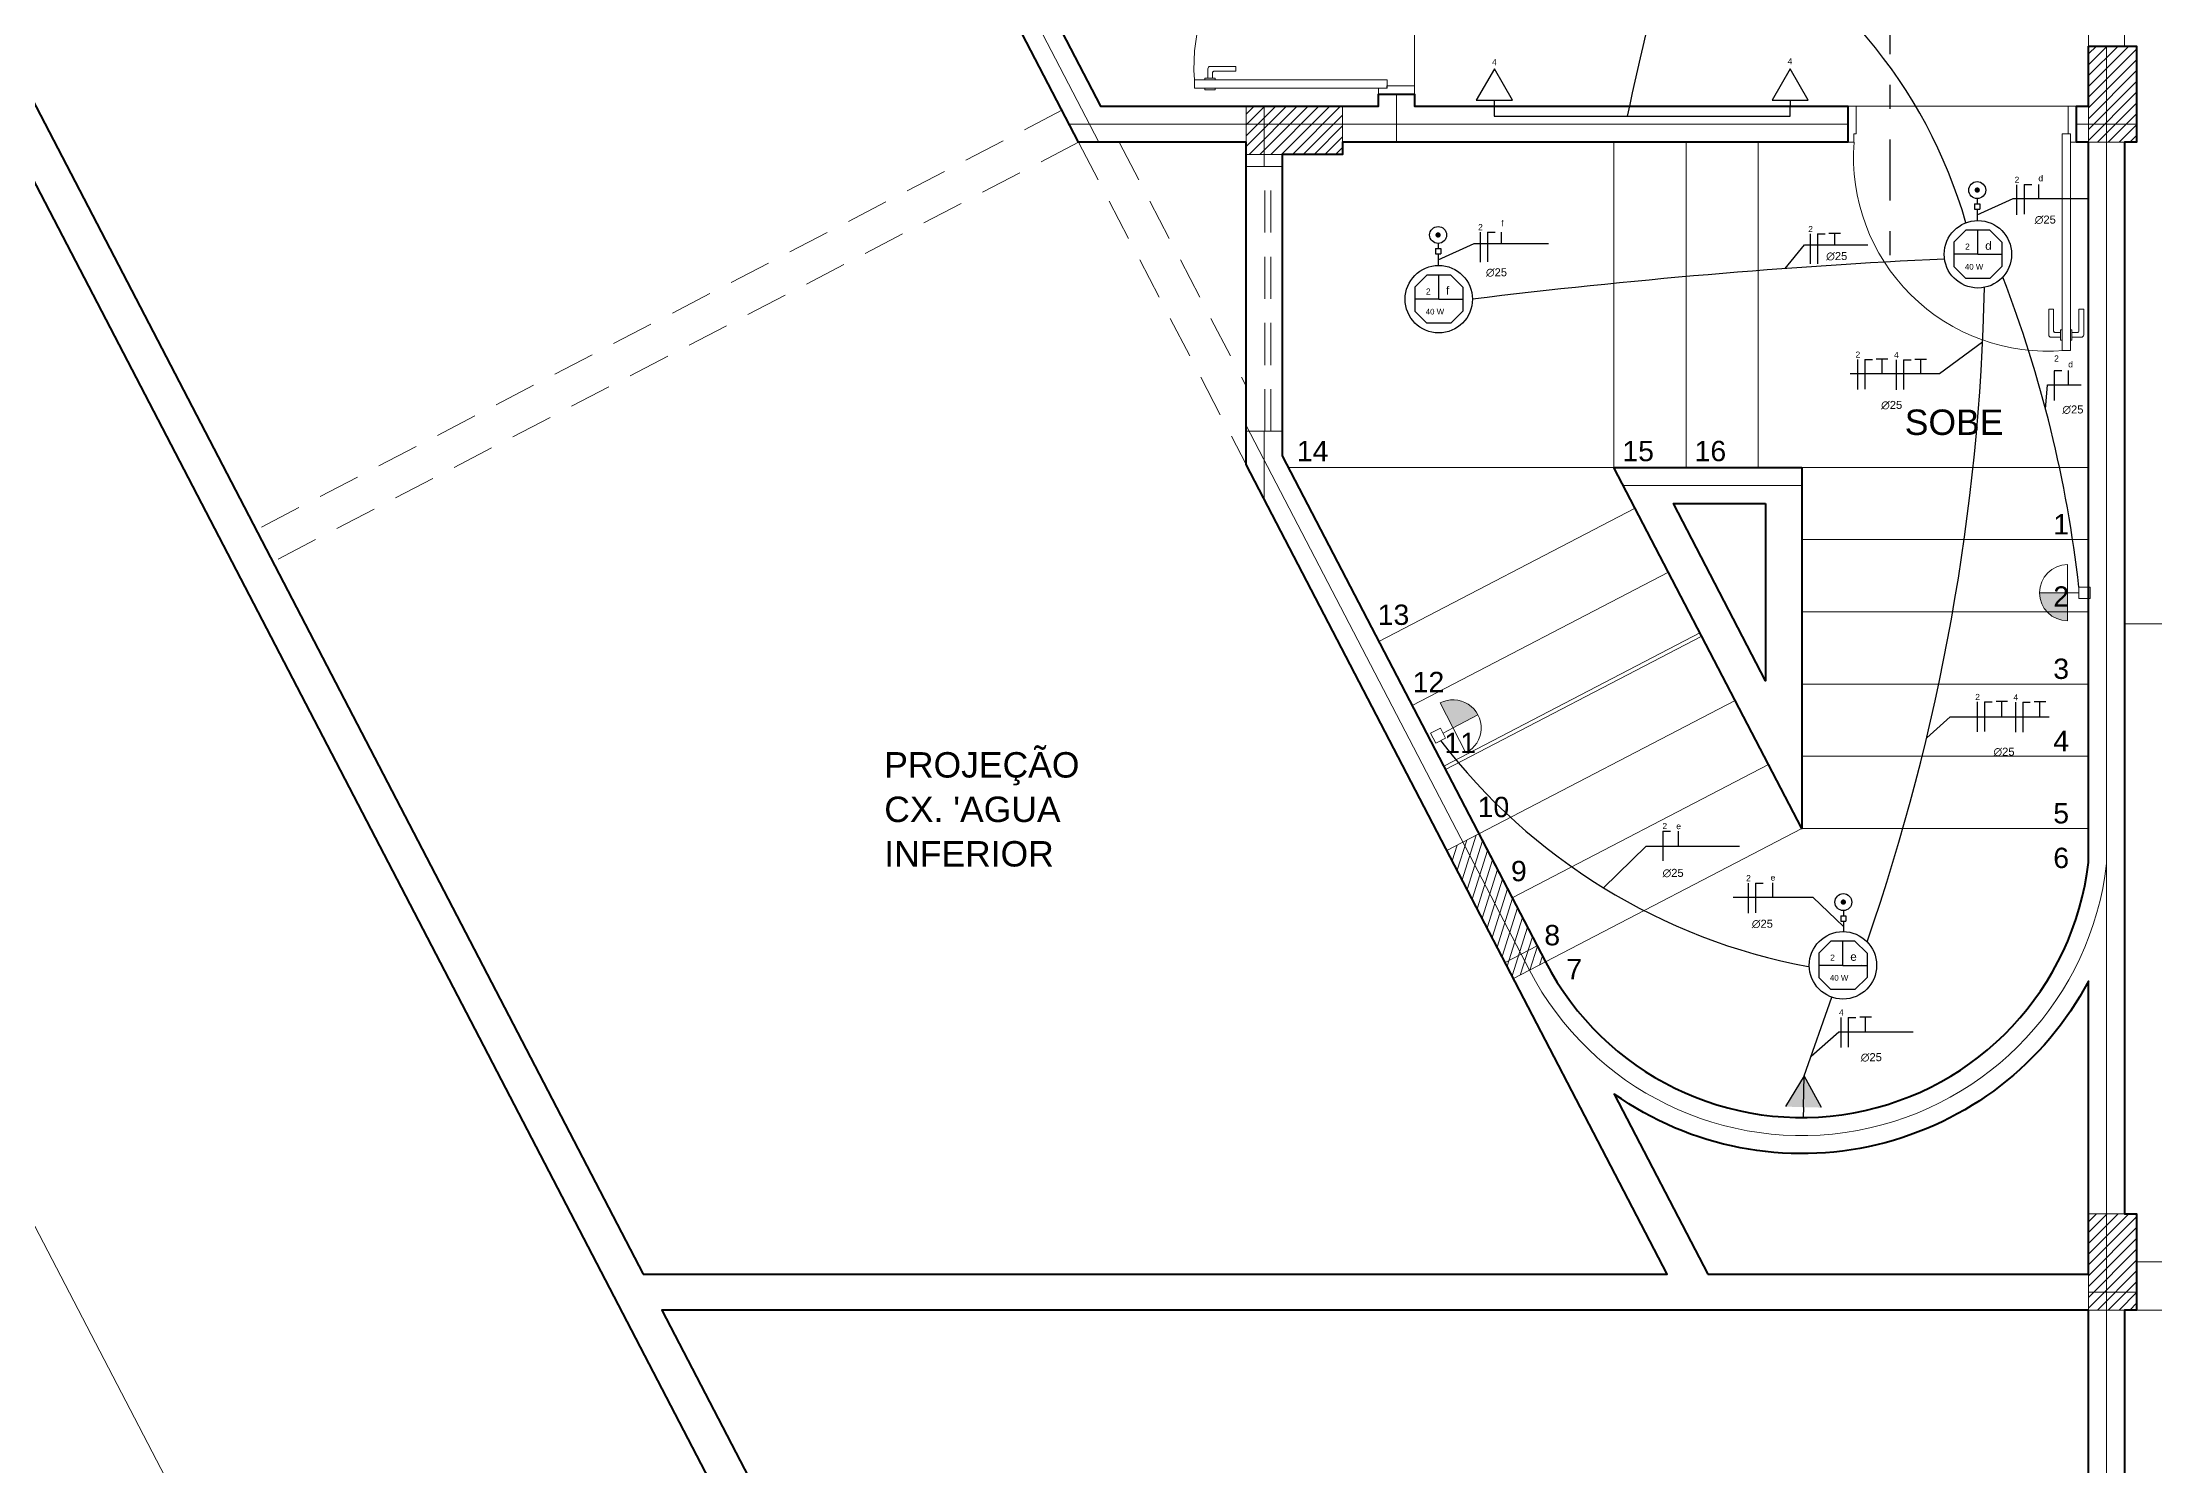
# Model space of a CAD drawing. Header units: millimetres. Extents: x 2991 to 3503, y 2795 to 2987.
# Drawn here: x 3018.13 to 3026.91, y 2813.21 to 2819.12 of the extents above; entities that cross this region are included whole.
import ezdxf
from ezdxf.enums import TextEntityAlignment as Align

# ---------------------------------------------------------------- set-up
doc = ezdxf.new("R2010")
doc.units = ezdxf.units.MM
doc.linetypes.add('DASHDOT', pattern=[25.4, 12.7, -6.35, 0, -6.35])
doc.linetypes.add('HIDDEN', pattern=[0.375, 0.25, -0.125])
for name, color, linetype, lineweight in [('Eixo', 1, 'Continuous', 9), ('ESQ_INTER', 250, 'Continuous', 9), ('ESQUADRIAS', 250, 'Continuous', 9), ('PILAR', 7, 'Continuous', 5), ('Plarga', 7, 'Continuous', 40)]:
    doc.layers.add(name, color=color, linetype=linetype, lineweight=lineweight)
for name, color, linetype in [('ESCO_37_TOMADAS', 3, 'Continuous'), ('Pranchas', 3, 'Continuous'), ('PTF', 1, 'Continuous'), ('PTO', 1, 'Continuous'), ('TET', 172, 'Continuous'), ('TEXTO', 7, 'Continuous')]:
    doc.layers.add(name, color=color, linetype=linetype)
doc.styles.add('arial', font='')
doc.styles.add('ST', font='ROMANS.SHX', dxfattribs={"height": 0.15})
doc.styles.get("Standard").update_dxf_attribs({"font": ''})
doc.styles.get('arial').set_extended_font_data('Arial')
doc.styles.get('Standard').set_extended_font_data('Arial')

# ---------------------------------------------------------------- blocks, each defined once
blk = doc.blocks.new('iv')
at = {"color": 3}
for p, q in [((-0.2, 0.1), (-0.1, 0.2)), ((-0.1, 0.2), (0.1, 0.2)), ((0.1, 0.2), (0.2, 0.1)), ((-0.2, 0.1), (-0.2, -0.1)), ((0.2, 0.1), (0.2, -0.1)), ((-0.1, -0.2), (-0.2, -0.1)), ((0.2, -0.1), (0.1, -0.2)), ((-0.1, -0.2), (0.1, -0.2))]:
    blk.add_line(p, q, dxfattribs=at)
at = {"color": 1}
blk.add_circle((0, 0), 0.28, dxfattribs=at)
at = {"color": 1, "style": 'ST', "flags": 4}
blk.add_attdef('N%%D', text='', height=0.15, dxfattribs=at).set_placement((0.003, -0.074), align=Align.CENTER)
blk = doc.blocks.new('BCAM')
for p, q in [((-0.05, 0), (-0.05, -0.1)), ((-0.05, 0), (0.05, 0)), ((0, 0.099), (0, 0)), ((0.05, 0), (0.05, -0.1)), ((-0.05, -0.1), (0.05, -0.1))]:
    blk.add_line(p, q)
at = {"const_width": 0.049}
blk.add_lwpolyline([(0, 0.234, 1), (0, 0.285, 1)], format="xyb", close=True, dxfattribs=at)
blk.add_circle((0, 0.259), 0.16)
blk = doc.blocks.new('I190')
at = {"lineweight": 5}
for p, q in [((0.1, 0.25), (0.1, -0.25)), ((-0.1, 0.05), (-0.1, -0.05)), ((0, 0.05), (-0.1, 0.05)), ((0, 0.05), (0, -0.05)), ((0.1, 0), (0, 0)), ((0.35, 0), (0.1, 0)), ((0, -0.05), (-0.1, -0.05))]:
    blk.add_line(p, q, dxfattribs=at)
at = {"lineweight": 5, "const_width": 0.2499}
blk.add_lwpolyline([(0.1, 0.12505, -0.41421356), (0.22505, 0, -1)], format="xyb", dxfattribs=at)
at = {"lineweight": 5}
blk.add_arc((0.1, 0), 0.25, 270, 90, dxfattribs=at)

msp = doc.modelspace()

# ---------------------------------------------------------------- hatches: boundary and pattern name
at = {"layer": 'PILAR'}
h = msp.add_hatch(dxfattribs=at)
h.set_pattern_fill('ANSI31,_O', color=256, scale=0.01, angle=-90)
h.set_pattern_definition([(225, (3979.048443, 4682.667254), (-0.0224506403, 0.0224506403), [])])
h.paths.add_polyline_path([(3026.6343, 2818.7043), (3026.8343, 2818.7043), (3026.8343, 2819.1043), (3026.6343, 2819.1043)])
h = msp.add_hatch(dxfattribs=at)
h.set_pattern_fill('ANSI31,_O', color=256, scale=0.01)
h.set_pattern_definition([(45, (1159.571275, 1866.440086), (-0.0224506403, 0.0224506403), [])])
h.paths.add_polyline_path([(3023.5343, 2818.8543), (3023.5343, 2818.6543), (3023.1343, 2818.6543), (3023.1343, 2818.8543)])
h = msp.add_hatch(dxfattribs=at)
h.set_pattern_fill('ANSI31,_O', color=256, scale=0.01, angle=-62.51461)
h.set_pattern_definition([(252.4853861, (3008.853874, 4908.343406), (-0.03027807704, 0.00955513217), [])])
h.paths.add_polyline_path([(3024.245, 2815.2312), (3024.3781, 2815.3004), (3024.1011, 2815.8327), (3023.9681, 2815.7635)])
h = msp.add_hatch(dxfattribs=at)
h.set_pattern_fill('ANSI31,_O', color=256, scale=0.01, angle=-90)
h.set_pattern_definition([(225, (3979.048443, 4677.817254), (-0.0224506403, 0.0224506403), [])])
h.paths.add_polyline_path([(3026.6343, 2813.8543), (3026.8343, 2813.8543), (3026.8343, 2814.2543), (3026.6343, 2814.2543)])

# ---------------------------------------------------------------- linework, layer by layer
at = {"color": 3}
for p, q in [((3024.1658, 2819.0093), (3024.0903, 2818.8795)), ((3024.1658, 2819.0093), (3024.0903, 2818.8795)), ((3024.1658, 2819.0093), (3024.0903, 2818.8795)), ((3024.2403, 2818.879), (3024.1658, 2819.0093)), ((3024.2403, 2818.879), (3024.1658, 2819.0093)), ((3024.2403, 2818.879), (3024.1658, 2819.0093)), ((3025.395, 2819.0093), (3025.3195, 2818.8795)), ((3025.4695, 2818.879), (3025.395, 2819.0093)), ((3024.0903, 2818.8795), (3024.2403, 2818.879)), ((3024.0903, 2818.8795), (3024.2403, 2818.879)), ((3024.0903, 2818.8795), (3024.2403, 2818.879)), ((3025.3195, 2818.8795), (3025.4695, 2818.879)), ((3025.4531, 2814.8274), (3025.3749, 2814.6993)), ((3025.4498, 2814.6974), (3025.4531, 2814.8274)), ((3025.5248, 2814.6955), (3025.4531, 2814.8274)), ((3025.4498, 2814.6974), (3025.4492, 2814.6543))]:
    msp.add_line(p, q, dxfattribs=at)
for p, q in [((3026.1747, 2818.2392), (3026.1747, 2818.3392)), ((3026.1747, 2818.2392), (3026.0747, 2818.2392)), ((3026.1747, 2818.2392), (3026.2747, 2818.2392)), ((3023.9344, 2818.0528), (3023.9344, 2818.1528)), ((3023.9344, 2818.0528), (3023.8344, 2818.0528)), ((3023.9344, 2818.0528), (3024.0344, 2818.0528)), ((3025.614, 2815.2862), (3025.614, 2815.3862)), ((3025.614, 2815.2862), (3025.514, 2815.2862)), ((3025.614, 2815.2862), (3025.714, 2815.2862))]:
    msp.add_line(p, q)
at = {"lineweight": 5}
for points in [[(3008.9886, 2836.0523), (3023.3593, 2808.4293), (3039.5093, 2808.4293)], [(3026.6343, 2819.1043), (3026.6343, 2822.3043), (3026.7843, 2822.3043), (3026.7843, 2819.1043)], [(3023.8343, 2818.9393), (3023.8343, 2819.7193)], [(3026.5493, 2818.8543), (3025.6693, 2818.8543)], [(3024.6622, 2817.3543), (3024.6622, 2818.7043)], [(3024.9622, 2817.3543), (3024.9622, 2818.7043)], [(3025.2622, 2817.3543), (3025.2622, 2818.7043)], [(3023.3096, 2817.3543), (3024.6622, 2817.3543)], [(3025.4343, 2817.3543), (3026.6343, 2817.3543)], [(3023.6858, 2816.6311), (3024.7503, 2817.185)], [(3025.4426, 2817.0543), (3026.6343, 2817.0543)], [(3023.8242, 2816.365), (3024.8888, 2816.9188)], [(3025.4426, 2816.7543), (3026.6343, 2816.7543)], [(3032.1093, 2816.7043), (3026.7843, 2816.7043)], [(3023.9581, 2816.1154), (3025.0227, 2816.6692)], [(3023.9627, 2816.0989), (3025.0272, 2816.6527)], [(3025.4426, 2816.4543), (3026.6343, 2816.4543)], [(3024.1011, 2815.8327), (3025.1657, 2816.3865)], [(3024.2396, 2815.5666), (3025.3042, 2816.1204)], [(3025.4426, 2816.1543), (3026.6343, 2816.1543)], [(3024.3781, 2815.3004), (3025.4426, 2815.8543)], [(3025.4426, 2815.8543), (3026.6343, 2815.8543)], [(3032.1093, 2814.0543), (3026.8343, 2814.0543)], [(3032.1093, 2813.8543), (3026.8343, 2813.8543)]]:
    msp.add_lwpolyline(points, dxfattribs=at)
msp.add_lwpolyline([(3007.2143, 2835.1293), (3021.585, 2807.5062, 0.279744), (3023.3593, 2806.4293), (3039.5093, 2806.4293)], format="xyb", dxfattribs=at)
at = {"linetype": 'HIDDEN', "lineweight": 5}
msp.add_lwpolyline([(3025.2843, 2828.4543), (3025.2843, 2828.4543), (3025.2843, 2828.4543), (3028.1343, 2828.4543), (3028.1343, 2830.5043), (3033.8843, 2830.5043), (3033.8843, 2822.1043), (3033.0843, 2822.1043), (3033.0843, 2819.5043), (3033.8843, 2819.5043), (3033.8843, 2813.8543), (3030.7843, 2813.8543), (3030.7843, 2813.4043), (3029.2843, 2813.4043), (3029.2843, 2813.8543), (3026.7843, 2813.8543)], dxfattribs=at)
at = {"linetype": 'DASHDOT', "lineweight": 30, "ltscale": 0.02}
msp.add_lwpolyline([(3025.278, 2819.3242), (3025.8083, 2819.3242), (3025.8083, 2818.1739)], dxfattribs=at)
at = {"linetype": 'HIDDEN', "lineweight": 5, "ltscale": 0.7}
for points in [[(3022.3689, 2818.8373), (3019.02, 2817.0951)], [(3022.4382, 2818.7043), (3019.0892, 2816.962)], [(3022.4382, 2818.7043), (3023.1343, 2817.3662)], [(3022.6072, 2818.7043), (3023.1343, 2817.6912)]]:
    msp.add_lwpolyline(points, dxfattribs=at)
at = {"color": 3}
for points in [[(3025.3749, 2814.6993), (3025.4498, 2814.6974), (3025.4531, 2814.8274)], [(3025.4498, 2814.6974), (3025.5248, 2814.6955), (3025.4531, 2814.8274)]]:
    msp.add_solid(points, dxfattribs=at)
at = {"layer": 'Eixo'}
for points in [[(3019.9735, 2823.6043), (3022.5227, 2818.7043)], [(3026.7093, 2808.5793), (3026.7093, 2819.1043)], [(3023.7593, 2818.7043), (3023.7593, 2818.9043)], [(3023.2093, 2818.6043), (3023.2093, 2818.8543)], [(3022.3991, 2818.7793), (3025.6343, 2818.7793)], [(3026.5843, 2818.7793), (3026.8343, 2818.7793)], [(3023.2093, 2817.2221), (3023.2093, 2817.5043)], [(3024.7013, 2817.2793), (3025.4426, 2817.2793)], [(3024.2104, 2815.2977), (3024.3434, 2815.367)], [(3026.6343, 2813.9293), (3026.8343, 2813.9293)]]:
    msp.add_lwpolyline(points, dxfattribs=at)
for points in [[(3023.1343, 2817.5287), (3024.3115, 2815.2658, 0.739657), (3026.7093, 2815.7086)], [(3023.2843, 2817.4029), (3024.3781, 2815.3004, 0.739657), (3026.6348, 2815.7172)], [(3024.3781, 2815.3004, 0.738294), (3026.6343, 2815.713, 0.738294)]]:
    msp.add_lwpolyline(points, format="xyb", dxfattribs=at)
at = {"layer": 'ESCO_37_TOMADAS'}
for p, q in [((3026.3354, 2818.5281), (3026.3354, 2818.4035)), ((3026.3673, 2818.5289), (3026.3673, 2818.4055)), ((3026.3673, 2818.5289), (3026.3989, 2818.5289)), ((3026.4259, 2818.5295), (3026.4259, 2818.4712)), ((3024.1062, 2818.3314), (3024.1062, 2818.2068)), ((3024.1366, 2818.3314), (3024.1366, 2818.2079)), ((3024.1366, 2818.3314), (3024.1682, 2818.3314)), ((3024.1938, 2818.3314), (3024.1938, 2818.2846)), ((3025.478, 2818.3236), (3025.478, 2818.199)), ((3025.5084, 2818.3236), (3025.5084, 2818.2002)), ((3025.5084, 2818.3236), (3025.54, 2818.3236)), ((3025.5788, 2818.3251), (3025.5788, 2818.2783)), ((3025.6746, 2817.8021), (3025.6746, 2817.6775)), ((3025.705, 2817.8021), (3025.705, 2817.6786)), ((3025.705, 2817.8021), (3025.7366, 2817.8021)), ((3025.7754, 2817.8036), (3025.7754, 2817.7419)), ((3025.8347, 2817.8009), (3025.8347, 2817.6763)), ((3025.8651, 2817.8009), (3025.8651, 2817.6774)), ((3025.8651, 2817.8009), (3025.8967, 2817.8009)), ((3025.9356, 2817.8024), (3025.9356, 2817.742)), ((3026.4914, 2817.7559), (3026.4914, 2817.6325)), ((3026.4915, 2817.7572), (3026.5231, 2817.7572)), ((3026.55, 2817.7565), (3026.55, 2817.6983)), ((3026.172, 2816.3802), (3026.172, 2816.2556)), ((3026.2024, 2816.3802), (3026.2024, 2816.2568)), ((3026.2024, 2816.3802), (3026.234, 2816.3802)), ((3026.2728, 2816.3817), (3026.2728, 2816.32)), ((3026.3305, 2816.3786), (3026.3305, 2816.254)), ((3026.3609, 2816.3786), (3026.3609, 2816.2552)), ((3026.3609, 2816.3786), (3026.3925, 2816.3786)), ((3026.4313, 2816.3801), (3026.4313, 2816.3184)), ((3024.8654, 2815.8436), (3024.8654, 2815.7201)), ((3024.8654, 2815.8436), (3024.897, 2815.8436)), ((3024.9289, 2815.8428), (3024.9289, 2815.7811)), ((3025.22, 2815.6277), (3025.22, 2815.5031)), ((3025.2505, 2815.6277), (3025.2505, 2815.5043)), ((3025.2505, 2815.6277), (3025.282, 2815.6277)), ((3025.3209, 2815.6292), (3025.3209, 2815.5675)), ((3025.6058, 2815.0697), (3025.6058, 2814.9452)), ((3025.6362, 2815.0697), (3025.6362, 2814.9463)), ((3025.6362, 2815.0697), (3025.6677, 2815.0697)), ((3025.7066, 2815.0712), (3025.7066, 2815.0095))]:
    msp.add_line(p, q, dxfattribs=at)
for points in [[(3025.6041, 2818.3251), (3025.5788, 2818.3251), (3025.5559, 2818.3251)], [(3025.8008, 2817.8036), (3025.7754, 2817.8036), (3025.7525, 2817.8036)], [(3025.9609, 2817.8024), (3025.9356, 2817.8024), (3025.9126, 2817.8024)], [(3026.2981, 2816.3817), (3026.2728, 2816.3817), (3026.2499, 2816.3817)], [(3026.4567, 2816.3801), (3026.4313, 2816.3801), (3026.4084, 2816.3801)], [(3025.7319, 2815.0712), (3025.7066, 2815.0712), (3025.6837, 2815.0712)]]:
    msp.add_lwpolyline(points, dxfattribs=at)
at = {"layer": 'ESQ_INTER'}
for points in [[(3023.2843, 2818.6043), (3023.1343, 2818.6043)], [(3023.2843, 2817.5043), (3023.1343, 2817.5043)]]:
    msp.add_lwpolyline(points, dxfattribs=at)
at = {"layer": 'ESQ_INTER', "linetype": 'HIDDEN', "ltscale": 0.7}
for points in [[(3023.2118, 2817.5043), (3023.2118, 2818.6043)], [(3023.2368, 2817.5043), (3023.2368, 2818.6043)]]:
    msp.add_lwpolyline(points, dxfattribs=at)
at = {"layer": 'ESQUADRIAS'}
for points in [[(3023.005, 2818.9706), (3023.005, 2818.9643), (3022.9624, 2818.9643), (3022.9624, 2818.9706)], [(3023.7195, 2818.9643), (3023.7195, 2818.9293), (3022.9195, 2818.9293), (3022.9195, 2818.9643)], [(3023.005, 2818.9229), (3023.005, 2818.9293), (3022.9624, 2818.9293), (3022.9624, 2818.9229)], [(3023.8343, 2818.9043), (3023.6843, 2818.9043), (3023.6843, 2818.9293), (3023.7193, 2818.9293), (3023.7193, 2818.9393), (3023.8343, 2818.9393)], [(3025.6343, 2818.8543), (3025.6343, 2818.7043), (3025.6593, 2818.7043), (3025.6593, 2818.7393), (3025.6693, 2818.7393), (3025.6693, 2818.8543)], [(3026.5843, 2818.8543), (3026.5843, 2818.7043), (3026.5593, 2818.7043), (3026.5593, 2818.7393), (3026.5493, 2818.7393), (3026.5493, 2818.8543)], [(3026.5243, 2818.7395), (3026.5593, 2818.7395), (3026.5593, 2817.8395), (3026.5243, 2817.8395)], [(3026.5179, 2817.925), (3026.5243, 2817.925), (3026.5243, 2817.8824), (3026.5179, 2817.8824)], [(3026.5656, 2817.925), (3026.5593, 2817.925), (3026.5593, 2817.8824), (3026.5656, 2817.8824)]]:
    msp.add_lwpolyline(points, close=True, dxfattribs=at)
for points in [[(3022.9749, 2818.9706), (3022.9749, 2819.0093, -0.414214), (3022.9849, 2819.0193), (3023.0919, 2819.0193), (3023.0919, 2818.9993), (3022.9999, 2818.9993, 0.414214), (3022.9949, 2818.9943), (3022.9949, 2818.9706)], [(3026.5179, 2817.8949), (3026.4793, 2817.8949, -0.414214), (3026.4693, 2817.9049), (3026.4693, 2818.0119), (3026.4893, 2818.0119), (3026.4893, 2817.9199, 0.414214), (3026.4943, 2817.9149), (3026.5179, 2817.9149)], [(3026.5656, 2817.8949), (3026.6043, 2817.8949, 0.414214), (3026.6143, 2817.9049), (3026.6143, 2818.0119), (3026.5943, 2818.0119), (3026.5943, 2817.9199, -0.414214), (3026.5893, 2817.9149), (3026.5656, 2817.9149)]]:
    msp.add_lwpolyline(points, format="xyb", close=True, dxfattribs=at)
for centre, radius, start, end in [((3023.63, 2819.022), 0.7128, 82.80397, 184.64799), ((3026.4639, 2818.643), 0.8061, 175.64199, 274.87556)]:
    msp.add_arc(centre, radius, start, end, dxfattribs=at)
at = {"layer": 'PILAR'}
for points in [[(3026.6343, 2819.1043), (3026.6343, 2818.7043), (3026.8343, 2818.7043), (3026.8343, 2819.1043)], [(3023.5343, 2818.8543), (3023.1343, 2818.8543), (3023.1343, 2818.6543), (3023.5343, 2818.6543)], [(3023.9681, 2815.7635), (3024.245, 2815.2312), (3024.3781, 2815.3004), (3024.1011, 2815.8327)], [(3026.6343, 2814.2543), (3026.6343, 2813.8543), (3026.8343, 2813.8543), (3026.8343, 2814.2543)]]:
    msp.add_lwpolyline(points, close=True, dxfattribs=at)
at = {"layer": 'Plarga'}
for points in [[(3026.6343, 2808.5793), (3026.6343, 2813.8543), (3020.706, 2813.8543), (3023.4503, 2808.5793), (3034.1593, 2808.5793), (3034.1593, 2808.4293), (3023.3593, 2808.4293), (3010.5093, 2833.1293)], [(3010.7564, 2832.9793), (3020.628, 2814.0043)], [(3020.628, 2814.0043), (3024.8833, 2814.0043), (3023.1343, 2817.3662), (3023.1343, 2818.7043), (3022.4382, 2818.7043), (3019.993, 2823.4043), (3019.6843, 2823.4043), (3019.6843, 2826.2043), (3018.2843, 2826.2043), (3018.2843, 2832.9793)], [(3026.6343, 2819.1043), (3026.8343, 2819.1043), (3026.8343, 2818.7043), (3026.7843, 2818.7043), (3026.7843, 2814.2543), (3026.8343, 2814.2543), (3026.8343, 2813.8543), (3026.7843, 2813.8543), (3026.7843, 2808.5793)], [(3025.4426, 2817.3543), (3025.4426, 2815.8543), (3024.6622, 2817.3543), (3025.4426, 2817.3543)], [(3024.1011, 2815.8327), (3024.3781, 2815.3004)]]:
    msp.add_lwpolyline(points, dxfattribs=at)
msp.add_lwpolyline([(3023.6843, 2821.1083), (3023.6843, 2822.1043), (3020.8384, 2822.1043), (3022.5292, 2818.8543), (3023.6843, 2818.8543), (3023.6843, 2818.9043), (3023.8343, 2818.9043), (3023.8343, 2818.8543), (3025.6343, 2818.8543), (3025.6343, 2818.7043), (3023.5343, 2818.7043), (3023.5343, 2818.7043), (3023.5343, 2818.7043), (3023.5343, 2818.6543), (3023.2843, 2818.6543), (3023.2843, 2817.4029), (3024.3781, 2815.3004, 0.738294), (3026.6343, 2815.713), (3026.6343, 2818.7043), (3026.5843, 2818.7043), (3026.5843, 2818.8543), (3026.6343, 2818.8543), (3026.6343, 2819.1043)], format="xyb", dxfattribs=at)
msp.add_lwpolyline([(3025.2926, 2817.2043), (3025.2926, 2816.4676), (3024.9094, 2817.2043)], close=True, dxfattribs=at)
msp.add_lwpolyline([(3025.0524, 2814.0043), (3026.6343, 2814.0043), (3026.6343, 2815.2199, -0.451618), (3024.6635, 2814.7518)], format="xyb", close=True, dxfattribs=at)
at = {"layer": 'Pranchas'}
for p, q in [((3026.172, 2818.403), (3026.3218, 2818.471)), ((3026.3218, 2818.471), (3026.6312, 2818.471)), ((3023.9317, 2818.2165), (3024.0815, 2818.2846)), ((3024.0815, 2818.2846), (3024.3909, 2818.2846)), ((3025.3735, 2818.1797), (3025.4547, 2818.2783)), ((3025.4547, 2818.2783), (3025.7172, 2818.2783)), ((3026.1941, 2817.8749), (3026.0155, 2817.7428)), ((3026.0155, 2817.7428), (3025.644, 2817.7427)), ((3025.9618, 2816.2317), (3026.0601, 2816.3179)), ((3026.0601, 2816.3179), (3026.4712, 2816.3179)), ((3024.6186, 2815.6087), (3024.7962, 2815.7811)), ((3024.7962, 2815.7811), (3025.1842, 2815.7811)), ((3025.4902, 2815.5682), (3025.1584, 2815.5682)), ((3025.6157, 2815.4482), (3025.4902, 2815.5682)), ((3025.4816, 2814.9087), (3025.5967, 2815.0096)), ((3025.5967, 2815.0096), (3025.9053, 2815.0096))]:
    msp.add_line(p, q, dxfattribs=at)
at = {"layer": 'TET', "color": 3}
for p, q in [((3024.1653, 2818.8793), (3024.1652, 2818.8543)), ((3024.1653, 2818.8793), (3024.1652, 2818.8543)), ((3024.1653, 2818.8793), (3024.1652, 2818.8543)), ((3024.1652, 2818.8543), (3024.1653, 2818.8133)), ((3025.3942, 2818.8133), (3025.3942, 2818.8543)), ((3025.3945, 2818.8793), (3025.3944, 2818.8543)), ((3026.4559, 2817.5959), (3026.4637, 2817.6977)), ((3026.4637, 2817.6977), (3026.6037, 2817.6977))]:
    msp.add_line(p, q, dxfattribs=at)
at = {"layer": 'TET'}
for p, q in [((3024.1653, 2818.8133), (3024.7178, 2818.8133)), ((3024.7178, 2818.8133), (3025.3942, 2818.8133)), ((3026.172, 2818.4273), (3026.172, 2818.3792)), ((3023.9317, 2818.2408), (3023.9317, 2818.1927)), ((3025.6157, 2815.4702), (3025.6157, 2815.4262)), ((3025.4531, 2814.8274), (3025.5676, 2815.1541))]:
    msp.add_line(p, q, dxfattribs=at)
for centre, radius, start, end in [((3024.1149, 2817.7914), 2.0915, 16.06147, 64.10526), ((3044.8517, 2814.5172), 20.5871, 165.75563, 167.95499), ((3027.3008, 2791.7417), 26.5081, 92.73457, 96.99085), ((3017.3691, 2818.2843), 8.8344, 340.83581, 358.81636), ((3021.4532, 2816.2772), 5.1736, 6.43423, 21.15945), ((3025.9262, 2817.7366), 2.4976, 217.40804, 259.45031), ((3025.5258, 2816.1407), 0.8707, 281.0459, 281.10029)]:
    msp.add_arc(centre, radius, start, end, dxfattribs=at)

# ---------------------------------------------------------------- block references
at = {"layer": 'PTO', "xscale": 0.2191289904175036, "yscale": 0.2191289904175036, "zscale": 0.2191289904175036}
for p in [(3026.1719, 2818.4492), (3023.9316, 2818.2627), (3025.6156, 2815.4922)]:
    msp.add_blockref('BCAM', p, dxfattribs=at)
at = {"layer": 'PTO'}
for name, p, xscale, yscale, zscale, rotation in [('iv', (3026.1747, 2818.2392), 0.5, 0.5, 0.5, 270), ('iv', (3023.9344, 2818.0528), 0.5, 0.5, 0.5, 270), ('I190', (3026.5942, 2816.8336), 0.4669216835430593, 0.4669216835430593, 0.4669216835430593, 180), ('I190', (3023.9523, 2816.2508), 0.4669216835430593, 0.4669216835430593, 0.4669216835430593, 27.48538614398423), ('iv', (3025.614, 2815.2862), 0.5, 0.5, 0.5, 270)]:
    msp.add_blockref(name, p, dxfattribs=dict(at, xscale=xscale, yscale=yscale, zscale=zscale, rotation=rotation))

# ---------------------------------------------------------------- texts
at = {"layer": 'ESCO_37_TOMADAS'}
for p in [(3026.1205, 2818.1757), (3023.8803, 2817.9893), (3025.5598, 2815.2227)]:
    msp.add_text('40 W', height=0.02349, dxfattribs=at).set_placement(p)
at = {"layer": 'ESCO_37_TOMADAS', "attachment_point": 1}
for s, width, gutter_width, insert, char_height in [('4', 0.000485, 0.1261, (3024.1558, 2819.0498), 0.0252), ('4', 0.000485, 0.1261, (3025.3841, 2819.0533), 0.0252), ('2', 0.000485, 0.1261, (3026.327, 2818.5613), 0.0252), ('d', 0.000485, 0.1261, (3026.4259, 2818.5677), 0.0252), ('2', 0.000485, 0.1261, (3024.0979, 2818.3646), 0.0252), ('f', 0.000485, 0.1261, (3024.1938, 2818.381), 0.0252), ('2', 0.000485, 0.1261, (3025.4696, 2818.3569), 0.0252), ('2', 0.000485, 0.1261, (3026.1214, 2818.2838), 0.0252), ('d', 0.012117, 0.1729, (3026.2051, 2818.2927), 0.0346), ('2', 0.000485, 0.1261, (3023.8812, 2818.0973), 0.0252), ('f', 0.012117, 0.1729, (3023.9649, 2818.1062), 0.0346), ('2', 0.000485, 0.1261, (3025.6663, 2817.8353), 0.0252), ('{\\fArial Unicode MS|b0|i0|c0|p34;4}', 0.000485, 0.1261, (3025.8264, 2817.8341), 0.025224), ('2', 0.000485, 0.1261, (3026.4914, 2817.8191), 0.0252), ('d', 0.000485, 0.1261, (3026.55, 2817.7947), 0.0252), ('2', 0.000485, 0.1261, (3026.1636, 2816.4135), 0.0252), ('4', 0.000485, 0.1261, (3026.3222, 2816.4118), 0.0252), ('2', 0.000485, 0.1261, (3024.8638, 2815.8773), 0.0252), ('e', 0.000485, 0.1261, (3024.9214, 2815.8769), 0.0252), ('2', 0.000485, 0.1261, (3025.2117, 2815.661), 0.0252), ('e', 0.000485, 0.1261, (3025.3134, 2815.6634), 0.0252), ('2', 0.000485, 0.1261, (3025.5607, 2815.3308), 0.0252), ('e', 0.012117, 0.1729, (3025.6444, 2815.3397), 0.0346), ('4', 0.000485, 0.1261, (3025.5974, 2815.103), 0.0252)]:
    msp.add_mtext_dynamic_manual_height_columns(s, width=width, gutter_width=gutter_width, heights=[0], dxfattribs=dict(at, insert=insert, char_height=char_height))
at = {"layer": 'PTF', "char_height": 0.03326, "width": 0.088273, "attachment_point": 1}
for insert in [(3026.4108, 2818.4), (3024.1305, 2818.1812), (3025.5443, 2818.2486), (3025.7726, 2817.6303), (3026.5256, 2817.6115), (3026.2393, 2816.1901), (3024.8644, 2815.6869), (3025.2353, 2815.4757), (3025.6881, 2814.9215)]:
    msp.add_mtext('∅25', dxfattribs=dict(at, insert=insert))
at = {"layer": 'TEXTO', "style": 'arial'}
for s, height, p in [('SOBE', 0.10557, (3025.8708, 2817.489)), ('14', 0.08446, (3023.3448, 2817.38)), ('15', 0.08446, (3024.6975, 2817.38)), ('16', 0.08446, (3024.9975, 2817.38)), ('1', 0.0845, (3026.4879, 2817.0757)), ('13', 0.08446, (3023.6808, 2816.7001)), ('2', 0.0845, (3026.4879, 2816.7757)), ('3', 0.0845, (3026.4879, 2816.4757)), ('12', 0.08446, (3023.8262, 2816.4206)), ('11', 0.08446, (3023.9577, 2816.1678)), ('4', 0.0845, (3026.4879, 2816.1757)), ('PROJEÇÃO', 0.10557, (3021.6304, 2816.0661)), ("CX. 'AGUA", 0.10557, (3021.6304, 2815.8814)), ('10', 0.08446, (3024.0962, 2815.9017)), ('5', 0.0845, (3026.4879, 2815.8757)), ('INFERIOR', 0.10557, (3021.6304, 2815.6967)), ('9', 0.0845, (3024.2346, 2815.6355)), ('6', 0.0845, (3026.4879, 2815.6903)), ('8', 0.0845, (3024.3731, 2815.3694)), ('7', 0.0845, (3024.4646, 2815.2284))]:
    msp.add_text(s, height=height, dxfattribs=at).set_placement(p)

doc.saveas('drawing.dxf')
